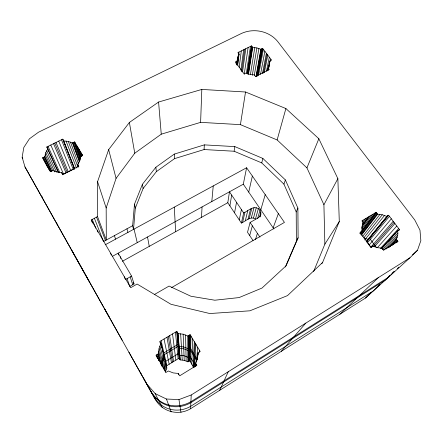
<?xml version="1.0" encoding="UTF-8"?>
<svg xmlns="http://www.w3.org/2000/svg" width="443" height="443" viewBox="0 0 443 443"><rect width="100%" height="100%" fill="white"/><g stroke="black" fill="none" stroke-linecap="round" stroke-linejoin="round"><path stroke-width="0.66" d="M97.565 181.696L106.17 207.972L106.32 240.017L97.538 216.599L97.565 181.696L108.657 149.623L129.378 122.467L158.583 102.034L201.82 89.436L245.522 92L285.896 108.546L318.844 138.731L337.865 178.64L339.288 221.511L322.598 262.483L321.828 263.607M188.851 361.294L189.006 335.357M237.697 65.016L239.059 54.19L237.891 52.606L251.513 45.878L252.682 47.445L256.879 47.916L260.849 49.267L262.655 48.37L271.548 60.148L269.737 61.062L268.873 67.314M189.46 360.923L189.776 334.891M195.141 343.048L193.691 367.446L189.737 360.752L190.13 334.681L187.882 336.032L183.147 334.183L178.086 333.623L176.763 331.392L159.79 341.52L161.102 343.785L166.856 368.078L165.46 371.433M260.091 216.937C261.453 214.119 261.149 210.453 258.363 208.62C253.152 205.38 248.163 210.968 243.672 212.917L241.38 223.084C245.682 221.207 250.467 215.807 255.473 218.931L258.363 208.62M190.352 361.798L190.911 335.982M236.8 64.429L237.598 57.474L239.059 54.19M191.708 364.096L192.627 338.856M106.17 207.972L116.066 178.385L134.761 153.212L161.258 134.179L200.607 122.362L201.82 89.436M24.958 166.895L155.654 399.946C162.83 412.068 178.535 415.966 190.584 408.723L191.226 394.979L409.925 257.804L417.478 250.289L420.85 240.654L419.97 230.15L414.764 219.977L277.495 41.249C268.901 31.01 253.917 27.953 241.784 33.303L38.524 132.202L29.437 138.786L23.817 147.464L22.15 157.199L24.958 166.895L89.037 281.216M197.584 358.16L197.955 352.883L200.208 351.504L190.13 334.681M204.323 144.883L174.298 154.098L155.864 167.244L142.43 184.266L134.489 204.134L132.64 225.72L133.515 229.374L135.325 208.083L143.133 188.463L156.357 171.651L174.503 158.66L204.085 149.546L204.323 144.883L234.812 146.605L262.86 158.428L285.392 179.936L297.89 208.066L298.106 237.825L286.089 265.794L261.99 288.061L239.093 297.574L214.822 300.216L190.911 296.245L169.082 286.062L154.563 294.434M193.07 366.4L194.355 341.736M201.493 217.336L202.063 206.925M388.827 247.382C393.611 243.063 399.221 237.913 397.631 230.803L399.525 229.646L388.633 215.22L386.745 216.356L382.265 214.744L377.624 214.224L376.19 212.308L361.92 220.83L363.349 222.768L362.064 226.86L361.986 231.257L360.32 233.439M161.512 364.639L162.132 359.976L163.91 355.629L163.722 355.308M161.966 366.234L162.575 361.649L164.137 357.052M194.394 367.28L195.933 344.366M161.817 365.702C159.225 358.675 156.562 350.612 161.102 343.785M195.23 366.261C194.914 362.402 197.694 359.312 197.833 355.491M195.435 366.605L195.695 363.304M196 366.062L196.16 364.096M196.399 362.296L197.672 347.268M197.196 360.015L197.373 358.06M211.809 201.548L213.244 185.927M197.456 358.348L197.955 352.883M198.115 354.721L198.242 353.348M199.212 352.152L199.416 350.175M236.047 63.526L236.296 61.483M236.595 63.892L236.927 61.167M236.756 64.335L237.598 57.474M237.027 65.232L238.201 55.79M238.118 58.869L238.284 57.512M238.539 55.475L238.965 52.08M237.609 64.097L238.367 58M238.539 56.649L238.877 53.941M239.187 67.253L241.313 50.917M240.881 70.215L243.656 49.76M241.612 71.755L244.719 49.234M242.52 71.932L245.782 48.708M244.231 74.247L248.119 47.556M285.336 266.985L296.389 241.28L296.206 211.915L283.924 184.144L261.747 162.908L234.12 151.235L234.812 146.605M51.864 171.502L44.843 156.717L45.773 152.619L47.85 148.82L46.792 147.004L62.707 139.141L63.775 140.935L68.311 141.444L72.48 142.967L79.496 162.105M246.391 73.311L250.45 46.404M247.277 73.488L251.513 45.878M247.449 73.721L251.696 46.122M241.38 223.084L227.791 202.722L229.48 191.808L243.672 212.917M247.825 74.23L252.095 46.665M313.633 271.493L324.857 244.154L323.916 204.732L306.938 167.88L277.135 139.944L240.422 124.644L245.522 92M248.307 74.07L252.499 47.202M248.473 74.302L252.682 47.445M250.45 74.413L254.797 47.567M229.895 205.873L231.672 195.075M252.283 75.41L256.879 47.916M254.288 75.277L258.906 48.481M255.988 76.689L260.849 49.267M256.253 76.556L261.132 49.129M256.829 76.262L261.752 48.819M257.411 75.969L262.372 48.514M257.676 75.831L262.655 48.37M258.562 75.36L263.347 49.284M260.523 74.38L264.864 51.299M234.546 212.845L236.534 202.296M262.477 73.604L266.387 53.315M263.397 73.139L267.079 54.234M163.893 369.401L165.665 363.481M264.321 72.68L267.777 55.153M273.901 228.948L243.307 184.188L246.607 167.742L105.174 244.818M266.464 71.284L269.311 57.186M267.494 70.631L268.043 67.945L269.433 64.617M267.677 70.88L269.737 61.062M268.591 67.668L268.868 66.323M268.608 68.272L270.02 60.918M268.364 70.088L268.641 68.748M270.429 61.228L270.845 59.218M239.237 219.872L241.429 209.583M248.722 192.107L252.36 176.054M242.603 222.392L244.951 212.197M245.3 220.858L247.759 210.613M261.747 162.908L262.86 158.428M247.991 219.335L250.566 209.03M249.21 218.643L251.834 208.315M260.844 214.412L259.958 216.328L258.28 217.806L250.096 222.464L247.521 232.293L253.025 240.543M251.308 217.945L254.016 207.595M253.474 218.061L256.281 207.717M249.691 235.549L252.366 225.847M277.135 139.944L285.896 108.546M257.599 218.571L260.008 210.237M260.805 209.788L265.224 194.638M259.565 216.754L260.877 212.302M255.473 239.619L257.4 233.334M283.924 184.144L285.392 179.936M273.143 227.835L278.37 213.631M306.938 167.88L318.844 138.731M296.206 211.915L297.89 208.066M219.706 390.294L228.25 371.76M296.389 241.28L298.106 237.825M323.916 204.732L337.865 178.64M78.688 167.017L77.719 164.442L79.718 160.587L80.554 156.484L82.675 155.415L74.585 141.921L72.48 142.967M324.857 244.154L339.288 221.511M362.23 221.267L363.044 220.16M362.69 222.497L365.503 218.692M362.535 223.865L363.349 222.768M362.263 224.872L367.961 217.225M362.119 225.869L369.074 216.561M361.543 227.42L370.187 215.891M361.804 228.776L372.641 214.429M361.898 230.305L375.083 212.972M359.771 233.472L361.017 231.839M360.447 232.935L376.19 212.308M360.436 233.073L361.682 231.44M360.231 233.754L376.417 212.607M360.68 234.364L376.91 213.266M361.123 234.978L377.403 213.925M361.327 235.255L377.624 214.224M362.607 236.435L379.95 214.346M382.265 214.744L363.853 237.874L367.9 239.353L369.623 238.306L376.556 247.742M364.722 239.956L384.541 215.414M366.167 241.629L387.044 216.178M366.35 241.762L387.691 215.785M388.339 215.398L366.533 241.895L388.633 215.22M367.54 242.742L389.48 216.339M369.169 244.973L391.341 218.803M393.207 221.273L370.802 247.205L366.798 241.734M370.924 247.609L371.815 246.585M371.594 247.205L372.48 246.181M281.344 351.293L305.803 323.113M371.893 247.022L372.784 245.992L377.347 247.659L382.093 248.185L383.56 250.179L397.925 241.324L396.452 239.353M373.211 246.319L394.054 222.397M374.379 246.867L394.907 223.527M377.342 247.692L396.784 226.013M380.393 248.484L398.667 228.51M381.329 248.534L397.631 230.803M381.6 248.368L395.593 233.156M396.529 232.143L397.925 230.62M381.739 248.501L384.081 245.965M387.819 241.9L392.498 236.822M394.37 234.796L395.771 233.267M397.642 231.24L398.578 230.222M388.91 241.014L389.846 239.995M398.606 230.637L399.525 229.646M382.387 249.597L397.792 233.024M383.638 250.151L397.648 235.211M386.23 248.949L397.199 237.332M388.694 247.432L389.641 246.43M389.812 246.74L396.679 239.663M392.404 245.339L397.188 240.339M393.406 244.514L394.353 243.528M395.776 243.013L397.698 241.02M396.967 242.321L397.925 241.324M190.584 408.723L365.475 298.05L370.747 292.817M389.613 275.806L385.222 280.17L190.867 402.681C176.934 410.711 160.167 406.591 151.711 392.863M389.796 275.906L388.411 277.285L190.911 401.701C176.735 409.858 159.674 405.677 151.069 391.712M390.715 274.992L394.408 271.321M339.853 314.264L378.422 277.562M322.598 262.483L287.49 295.614L249.891 310.809L209.805 313.539L170.987 304.291L137.12 284.052L130.691 287.706L91.247 219.944L97.538 216.599M378.46 285.735L379.906 284.417L373.432 290.846L190.7 406.303C177.848 413.856 161.8 409.886 154.075 397.111M388.511 276.604L389.524 275.684M392.055 273.386L394.397 271.254M397.349 268.574L398.855 267.207M412.444 254.863L417.478 250.289M365.475 298.05L409.925 257.804M176.763 331.392L179.177 358.132L180.229 359.921L184.222 360.364L187.965 361.837L189.737 360.752M372.784 245.992L370.841 247.183L360.048 232.425L361.986 231.257M165.815 366.272L179.177 358.132M164.746 361.892L178.75 353.392L179.847 355.264L184.033 355.723L187.948 357.268L189.803 356.133L195.457 365.68M164.331 354.649L178.114 346.332L179.282 348.32L183.745 348.813L187.926 350.452L189.909 349.25L196.559 360.436M156.495 356.421L156.108 355.153L158.417 353.763M163.124 353.348L177.936 344.416L179.127 346.437L183.668 346.935L187.921 348.608L189.936 347.384L197.323 359.799M171.413 287.695L284.445 222.403L246.607 167.742M118.796 255.057L118.154 253.174L131.588 276.083L134.041 283.985L129.738 286.427L127.086 278.625M125.53 279.5L131.588 276.083M122.351 261.298L227.791 202.722M112.472 256.309L243.307 184.188M103.49 241.557L132.64 225.72M65.581 173.252L63.604 174.254L50.79 145.033M68.936 171.546L72.63 169.669M44.76 162.094L42.678 157.791L44.843 156.717M237.221 61.023L235.371 61.942L244.159 73.959L246.015 73.023L250.051 74.418L254.326 74.9L255.522 76.517L269.244 69.551L268.043 67.945M146.683 383.837L155.183 393.628L166.441 399.021L178.961 399.586L191.226 394.979M195.479 362.944L196.847 365.248L179.708 375.808L178.352 373.477L173.169 372.901L168.34 370.985L166.02 372.408L156.108 355.153M77.719 164.442L78.81 166.286L62.734 174.448L61.655 172.587L57.02 172.072L52.783 170.494L50.607 171.591L42.678 157.791M200.607 122.362L240.422 124.644M204.085 149.546L234.12 151.235M250.096 222.464L259.941 237.11M133.027 282.246L134.041 283.985M166.335 367.175L166.856 368.078M128.941 352.207L141.572 374.839M104.72 309.042L122.179 340.285M71.417 249.691L103.485 306.966M104.022 307.874L109.244 317.205M143.499 378.156L155.654 399.946M140.331 372.508L151.406 392.371M22.15 157.199L22.814 158.406M155.183 393.628L162.348 407.682M47.246 165.737L49.311 170.04M46.006 163.583L48.702 168.971M43.015 157.625L46.576 165.001M44.643 161.219L47.351 166.817M43.757 157.254L50.574 171.746M48.608 168.119L50.109 171.236M44.505 156.883L51.549 171.662M45.158 154.646L52.745 170.754M45.773 152.619L54.766 171.928M46.67 150.67L56.46 171.956M47.318 147.912L58.686 172.726M46.792 147.004L48.365 150.382M48.481 150.72L58.465 172.637M48.043 146.389L59.739 172.416M62.197 173.518L62.751 174.775M61.655 172.587L62.657 174.763M53.531 143.676L66.079 172.997M54.771 143.061L67.198 172.427L68.322 171.862L56.017 142.452M58.747 141.101L70.786 170.605M91.247 219.944L92.521 223.073M92.233 219.423L95.754 228.195M61.472 139.755L73.245 169.359L74.363 168.789L74.518 169.049L62.707 139.141M97.211 230.194L97.975 232.104M63.609 140.658L74.684 168.905M63.238 140.038L74.601 168.971M94.392 218.272L103.247 240.926M66.073 141.057L76.44 167.991M96.552 217.12L105.434 240.499M68.311 141.444L78.001 167.061M110.589 253.18L111.309 255.079M77.89 164.73L78.743 166.646M70.454 142.081L78.549 163.816M72.807 142.807L79.574 161.307M166.441 399.021L171.175 411.929M73.532 142.447L80.022 160.327M74.258 142.087L80.471 159.342M75.21 142.967L80.465 157.63M74.585 141.921L80.327 157.907M76.595 145.271L80.753 156.933M77.979 147.585L81.18 156.6M79.242 149.695L81.506 156.097M78.61 148.638L81.34 156.34M80.637 152.021L82.01 155.925M124.328 276.775L125.009 278.719M82.038 154.352L82.487 155.648M120.23 256.719L120.856 258.574M114.399 235.626L115.568 239.159M130.181 276.875L132.701 284.749M156.468 354.937L157.63 358.736M156.872 356.493L157.254 357.739M158.566 359.439L158.954 360.724M157.259 354.461L159.153 360.818M56.588 222.801L56.959 224.042M42.14 196.681L42.694 198.575M158.057 353.979L161.008 364.196M161.036 363.736L161.606 365.713M161.811 365.087L162.182 366.389M158.6 351.155L163.29 368.127M126.969 228.798L127.933 232.42M159.115 348.597L165.145 371.334M165.239 371.046L165.582 372.353M108.657 149.623L116.066 178.385M159.951 346.133L165.953 369.955M159.995 341.874L160.322 343.209M160.449 342.649L160.765 343.978M161.086 345.307L161.562 347.301M164.979 361.538L165.294 362.834M134.035 229.092L137.241 242.653M160.898 343.43L166.69 367.795M161.125 340.722L166.861 365.63M134.489 204.134L135.325 208.083M164.054 338.978L169.165 364.229M147.525 236.988L149.247 246.358M166.978 337.234L171.469 362.828M129.378 122.467L134.761 153.212M142.43 184.266L143.133 188.463M168.301 336.442L172.51 362.191M178.961 399.586L180.977 412.367M169.625 335.65L173.556 361.554M172.537 333.911L175.849 360.159M178.352 373.477L178.512 374.844M155.864 167.244L156.357 171.651M175.445 332.178L178.141 358.764M176.967 331.735L179.343 358.415M177.421 332.505L179.703 359.029M177.876 333.274L180.063 359.644M158.583 102.034L161.258 134.179M178.086 333.623L180.229 359.921M180.639 333.74L182.245 360.009M174.287 207.152L175.655 231.689M174.298 154.098L174.503 158.66M183.147 334.183L184.222 360.364M185.573 334.947L186.138 360.973M187.882 336.032L187.965 361.837M188.236 335.822L188.242 361.671"/></g></svg>
